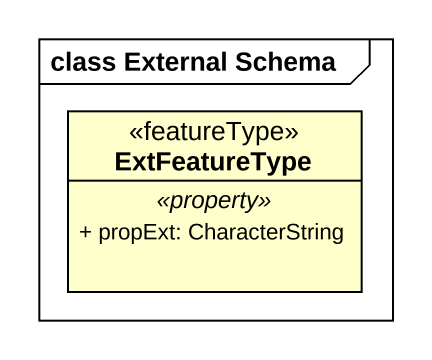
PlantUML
@startuml
mainframe class External Schema
hide circle
hide empty members
skinparam classAttributeIconSize 0
class ExtFeatureType <<featureType>> {
  .. <<property>> ..
  + propExt: CharacterString
}
@enduml
